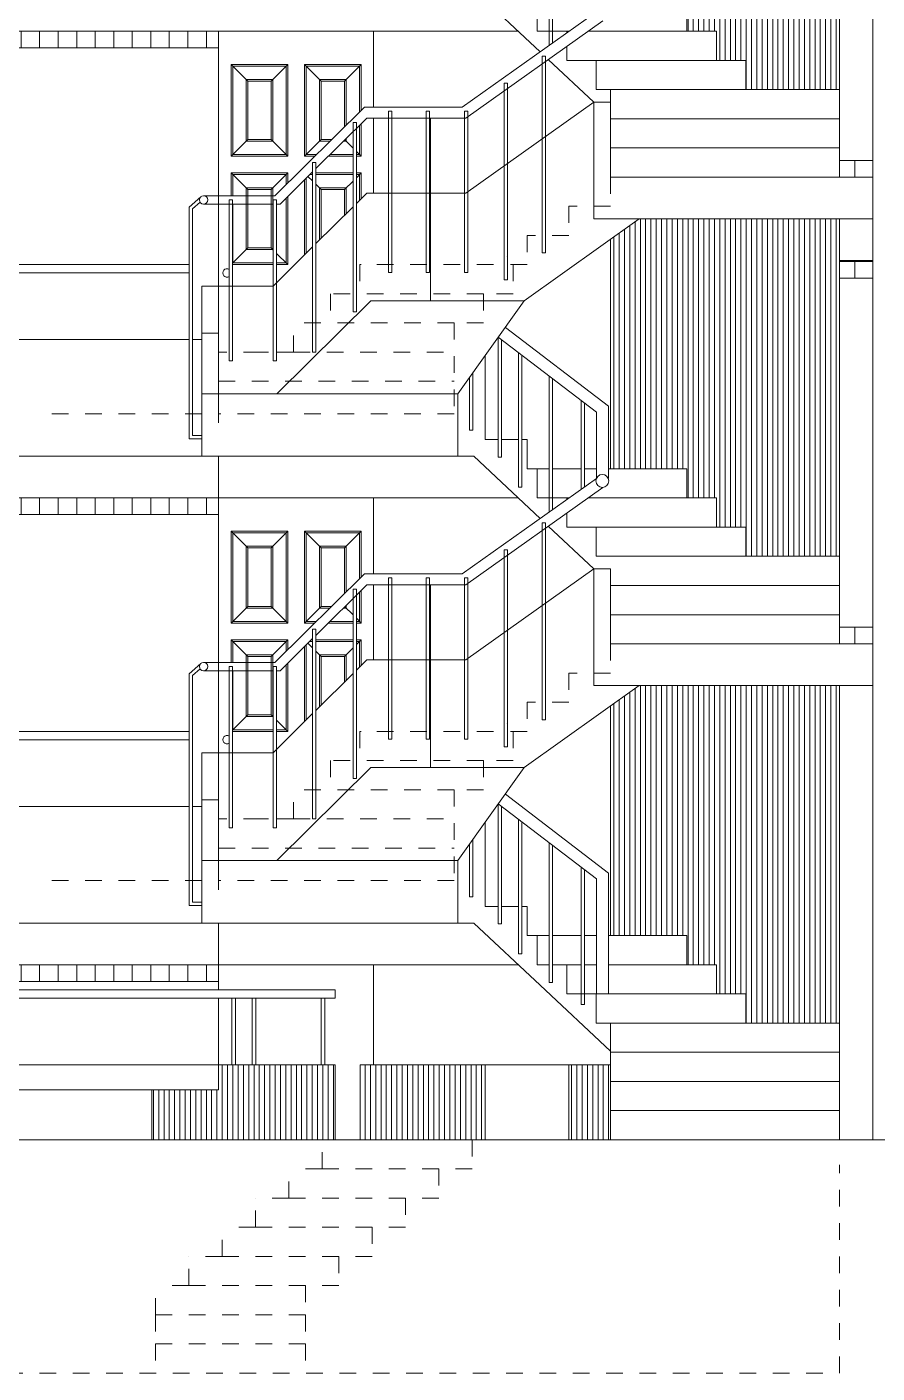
# Model space of a CAD drawing. Header units: millimetres. Extents: x 2178 to 2304, y 1220 to 1359.
# Drawn here: x 2275.23 to 2280.33, y 1232.45 to 1240.53 of the extents above; entities that cross this region are included whole.
import ezdxf

# ---------------------------------------------------------------- set-up
doc = ezdxf.new("R2010")
doc.units = ezdxf.units.MM
doc.linetypes.add('HIDDEN2', pattern=[0.1875, 0.125, -0.0625])
doc.layers.get('0').update_dxf_attribs({"lineweight": 0})
for name, color, linetype, lineweight in [('Pluma 0.10', 252, 'Continuous', 0), ('PLUMA 7', 10, 'Continuous', 0), ('Proy. Volado', 150, 'HIDDEN2', 5)]:
    doc.layers.add(name, color=color, linetype=linetype, lineweight=lineweight)
pattern_1 = [(90, (1087.04629, -584.65824), (-0.111125, 7e-18), [])]

msp = doc.modelspace()

# ---------------------------------------------------------------- hatches: boundary and pattern name
at = {"layer": 'Pluma 0.10'}
h = msp.add_hatch(dxfattribs=at)
h.set_pattern_fill('LINE', color=256, scale=0.01, angle=90)
h.set_pattern_definition([(90, (1087.046287, -587.45824), (-0.03175, 2e-18), [])])
h.paths.add_polyline_path([(2278.7295, 1242.0564), (2278.9029, 1242.1796), (2280.1045, 1242.1796), (2280.1045, 1240.1546), (2279.5423, 1240.1546), (2279.5423, 1240.3296), (2279.3655, 1240.3296), (2279.3655, 1240.5046), (2279.1888, 1240.5046), (2279.1888, 1240.6796), (2278.7295, 1240.6796)])
h = msp.add_hatch(dxfattribs=at)
h.set_pattern_fill('LINE', color=256, scale=0.035, angle=90)
h.set_pattern_definition(pattern_1)
h.paths.add_polyline_path([(2261.6995, 1240.5046), (2260.8323, 1240.5046), (2260.7258, 1240.4046), (2261.6995, 1240.4046)])
h.paths.add_polyline_path([(2263.6295, 1240.5046), (2262.6295, 1240.5046), (2262.6295, 1240.4046), (2263.6295, 1240.4046)])
h.paths.add_polyline_path([(2267.9795, 1240.5046), (2266.2295, 1240.5046), (2266.2295, 1240.4046), (2267.9795, 1240.4046)])
h.paths.add_polyline_path([(2272.8295, 1240.5046), (2272.3795, 1240.5046), (2272.3795, 1240.4046), (2272.8295, 1240.4046)])
h.paths.add_polyline_path([(2276.3795, 1240.5046), (2274.8393, 1240.5046), (2274.8393, 1240.4046), (2276.3795, 1240.4046)])
h = msp.add_hatch(dxfattribs=at)
h.set_pattern_fill('LINE', color=256, scale=0.035, angle=90)
h.set_pattern_definition([(90, (1087.04629, -589.65235), (-0.111125, 7e-18), [])])
h.paths.add_polyline_path([(2280.3045, 1239.7296), (2280.1045, 1239.7296), (2280.1045, 1239.6296), (2280.3045, 1239.6296)])
h.paths.add_polyline_path([(2280.7045, 1239.7296), (2280.3545, 1239.7296), (2280.3545, 1239.6296), (2280.7045, 1239.6296)])
h.paths.add_polyline_path([(2282.1545, 1239.7296), (2281.6045, 1239.7296), (2281.6045, 1239.6296), (2282.1545, 1239.6296)])
h.paths.add_polyline_path([(2286.0045, 1239.7296), (2284.1045, 1239.7296), (2284.1045, 1239.6296), (2286.0045, 1239.6296)])
h = msp.add_hatch(dxfattribs=at)
h.set_pattern_fill('LINE', color=256, scale=0.01, angle=90)
h.set_pattern_definition([(90, (1087.046287, -590.25824), (-0.03175, 2e-18), [])])
h.paths.add_polyline_path([(2278.7295, 1239.2564), (2278.9029, 1239.3796), (2280.1045, 1239.3796), (2280.1045, 1237.3546), (2279.5423, 1237.3546), (2279.5423, 1237.5296), (2279.3655, 1237.5296), (2279.3655, 1237.7046), (2279.1888, 1237.7046), (2279.1888, 1237.8796), (2278.7295, 1237.8796)])
h = msp.add_hatch(dxfattribs=at)
h.set_pattern_fill('LINE', color=256, scale=0.035, angle=90)
h.set_pattern_definition([(90, (1087.04629, -590.25824), (-0.111125, 7e-18), [])])
h.paths.add_polyline_path([(2280.3045, 1239.1237), (2280.1045, 1239.1237), (2280.1045, 1239.0237), (2280.3045, 1239.0237)])
h.paths.add_polyline_path([(2280.7045, 1239.1237), (2280.3545, 1239.1237), (2280.3545, 1239.0237), (2280.7045, 1239.0237)])
h.paths.add_polyline_path([(2282.1545, 1239.1237), (2281.6045, 1239.1237), (2281.6045, 1239.0237), (2282.1545, 1239.0237)])
h.paths.add_polyline_path([(2286.0045, 1239.1237), (2284.1045, 1239.1237), (2284.1045, 1239.0237), (2286.0045, 1239.0237)])
h = msp.add_hatch(dxfattribs=at)
h.set_pattern_fill('LINE', color=256, scale=0.035, angle=90)
h.set_pattern_definition(pattern_1)
h.paths.add_polyline_path([(2276.3795, 1237.7046), (2274.8393, 1237.7046), (2274.8393, 1237.6046), (2276.3795, 1237.6046)])
h = msp.add_hatch(dxfattribs=at)
h.set_pattern_fill('LINE', color=256, scale=0.035, angle=90)
h.set_pattern_definition([(90, (1087.04629, -592.45235), (-0.111125, 7e-18), [])])
h.paths.add_polyline_path([(2280.3045, 1236.9296), (2280.1045, 1236.9296), (2280.1045, 1236.8296), (2280.3045, 1236.8296)])
h.paths.add_polyline_path([(2280.7045, 1236.9296), (2280.3545, 1236.9296), (2280.3545, 1236.8296), (2280.7045, 1236.8296)])
h.paths.add_polyline_path([(2282.1545, 1236.9296), (2281.6045, 1236.9296), (2281.6045, 1236.8296), (2282.1545, 1236.8296)])
h.paths.add_polyline_path([(2286.0045, 1236.9296), (2284.1045, 1236.9296), (2284.1045, 1236.8296), (2286.0045, 1236.8296)])
h = msp.add_hatch(dxfattribs=at)
h.set_pattern_fill('LINE', color=256, scale=0.01, angle=90)
h.set_pattern_definition([(90, (1087.046287, -593.05824), (-0.03175, 2e-18), [])])
h.paths.add_polyline_path([(2278.7295, 1236.4564), (2278.9029, 1236.5796), (2280.1045, 1236.5796), (2280.1045, 1234.5546), (2279.5423, 1234.5546), (2279.5423, 1234.7296), (2279.3655, 1234.7296), (2279.3655, 1234.9046), (2279.1888, 1234.9046), (2279.1888, 1235.0796), (2278.7295, 1235.0796)])
h = msp.add_hatch(dxfattribs=at)
h.set_pattern_fill('LINE', color=256, scale=0.035, angle=90)
h.set_pattern_definition([(90, (1087.04629, -587.45824), (-0.111125, 7e-18), [])])
h.paths.add_polyline_path([(2276.3795, 1234.9046), (2274.8393, 1234.9046), (2274.8393, 1234.8046), (2276.3795, 1234.8046)])
h = msp.add_hatch(dxfattribs=at)
h.set_pattern_fill('LINE', color=256, scale=0.01, angle=90)
h.set_pattern_definition([(90, (1087.046287, -584.65824), (-0.03175, 2e-18), [])])
h.paths.add_polyline_path([(2271.0045, 1234.3046), (2270.2545, 1233.8546), (2271.0045, 1233.8546)])
h.paths.add_polyline_path([(2273.7545, 1234.1546), (2273.3545, 1234.1546), (2273.3545, 1234.3046), (2272.8045, 1234.3046), (2272.8045, 1233.8546), (2273.7545, 1233.8546)])
h.paths.add_polyline_path([(2277.0795, 1234.3046), (2276.3795, 1234.3046), (2276.3795, 1234.1546), (2275.9795, 1234.1546), (2275.9795, 1233.8546), (2277.0795, 1233.8546)])
h.paths.add_polyline_path([(2277.9795, 1234.3046), (2277.2295, 1234.3046), (2277.2295, 1233.8546), (2277.9795, 1233.8546)])
h.paths.add_polyline_path([(2278.7295, 1234.3046), (2278.4795, 1234.3046), (2278.4795, 1233.8546), (2278.7295, 1233.8546)])

# ---------------------------------------------------------------- linework, layer by layer
for points in [[(2280.1045, 1242.1796), (2280.1045, 1239.6296)], [(2280.3045, 1242.1796), (2280.3045, 1239.6296)], [(2278.3634, 1241.2355), (2278.3634, 1240.421)], [(2278.3834, 1240.4352), (2278.3834, 1241.2202)], [(2278.3078, 1240.3815), (2277.9103, 1240.7546)], [(2278.2907, 1240.5046), (2278.2907, 1240.6796)], [(2278.2907, 1240.6796), (2278.2907, 1240.5046)], [(2279.1888, 1240.6796), (2279.1888, 1240.5046)], [(2277.8409, 1240.0498), (2278.646, 1240.6217)], [(2277.8619, 1239.9842), (2278.684, 1240.5683)], [(2278.2907, 1240.5046), (2278.4811, 1240.5046)], [(2278.4675, 1240.4949), (2278.4675, 1240.5046)], [(2278.5943, 1240.5046), (2279.3655, 1240.5046)], [(2279.3655, 1240.5046), (2279.3655, 1240.3296)], [(2278.3206, 1239.3218), (2278.3206, 1240.3499)], [(2278.3406, 1239.3218), (2278.3406, 1240.3552)], [(2278.4675, 1240.3296), (2278.4675, 1240.4145)], [(2278.6295, 1240.0796), (2278.3566, 1240.3357)], [(2278.4675, 1240.3296), (2279.5423, 1240.3296)], [(2278.6443, 1240.1546), (2278.6443, 1240.3296)], [(2279.5423, 1240.3296), (2279.5423, 1240.1546)], [(2278.6443, 1240.1546), (2280.1045, 1240.1546)], [(2278.7295, 1240.0796), (2278.7295, 1240.1546)], [(2276.2893, 1239.5181), (2276.7168, 1239.5181), (2277.2538, 1240.0498), (2277.8409, 1240.0498)], [(2277.8619, 1239.5342), (2278.6295, 1240.0796)], [(2276.9627, 1239.6805), (2277.2691, 1239.9842)], [(2277.2691, 1239.9842), (2277.8619, 1239.9842)], [(2277.6496, 1239.9842), (2277.6496, 1238.8884)], [(2278.7295, 1239.9796), (2280.1045, 1239.9796)], [(2278.7295, 1239.8046), (2280.1045, 1239.8046)], [(2276.7485, 1239.4681), (2276.9427, 1239.6607)], [(2276.2038, 1239.4488), (2276.2724, 1239.5116)], [(2276.2238, 1239.44), (2276.2679, 1239.4803)], [(2276.2893, 1239.4681), (2276.7071, 1239.4681)], [(2276.3795, 1238.9759), (2276.3795, 1239.4681)], [(2276.7271, 1239.4681), (2276.7485, 1239.4681)], [(2277.2062, 1239.4718), (2277.2691, 1239.5342)], [(2277.2691, 1239.5342), (2277.8619, 1239.5342)], [(2276.2038, 1238.5267), (2276.2038, 1239.4488)], [(2276.2038, 1239.4488), (2276.2038, 1238.5267)], [(2276.2238, 1238.5267), (2276.2238, 1239.44)], [(2276.9627, 1239.2305), (2277.1862, 1239.452)], [(2278.2115, 1238.8884), (2278.9029, 1239.3796)], [(2280.1045, 1239.3796), (2280.1045, 1236.8296)], [(2280.3045, 1239.3796), (2280.3045, 1236.8296)], [(2278.7295, 1239.2564), (2278.7295, 1237.8796)], [(2276.2795, 1238.9759), (2276.7059, 1238.9759), (2276.9427, 1239.2107)], [(2276.2795, 1238.9759), (2276.2795, 1237.9546)], [(2276.2795, 1238.3301), (2276.7295, 1238.3301), (2277.2927, 1238.8884)], [(2277.2927, 1238.8884), (2278.2115, 1238.8884)], [(2278.2115, 1238.8884), (2277.8155, 1238.3301)], [(2276.2038, 1238.6546), (2274.5983, 1238.6546)], [(2276.2238, 1238.6546), (2276.2795, 1238.6546)], [(2278.646, 1238.2192), (2278.0567, 1238.6702)], [(2278.0569, 1238.67), (2278.0569, 1237.95), (2278.0769, 1237.95), (2278.0769, 1238.6547)], [(2278.7175, 1238.2546), (2278.1001, 1238.727)], [(2278.1783, 1238.5772), (2278.1783, 1237.7693), (2278.1983, 1237.7693), (2278.1983, 1238.5619)], [(2276.2795, 1238.0592), (2276.2038, 1238.0592), (2276.2038, 1238.5267)], [(2276.2795, 1238.0792), (2276.2238, 1238.0792), (2276.2238, 1238.5267)], [(2277.9795, 1238.5613), (2277.9795, 1238.0546)], [(2277.8852, 1238.4285), (2277.8852, 1238.1111), (2277.9052, 1238.1111), (2277.9052, 1238.4567)], [(2278.3634, 1238.4355), (2278.3634, 1237.621)], [(2278.3834, 1237.6352), (2278.3834, 1238.4202)], [(2277.8155, 1238.3301), (2277.8155, 1237.9546)], [(2278.5549, 1238.289), (2278.5549, 1237.757)], [(2278.5749, 1237.7712), (2278.5749, 1238.2737)], [(2278.7175, 1237.8217), (2278.7175, 1238.2546)], [(2278.646, 1237.8217), (2278.646, 1238.2192)], [(2277.9795, 1238.0546), (2278.0569, 1238.0546)], [(2278.0769, 1238.0546), (2278.1783, 1238.0546)], [(2278.1983, 1238.0546), (2278.2295, 1238.0546)], [(2278.2295, 1238.0546), (2278.2295, 1237.8796)], [(2277.8155, 1237.9546), (2269.5045, 1237.9546)], [(2277.9103, 1237.9546), (2277.8155, 1237.9546)], [(2278.3078, 1237.5815), (2277.9103, 1237.9546)], [(2278.2295, 1237.8796), (2278.3634, 1237.8796)], [(2278.2907, 1237.7046), (2278.2907, 1237.8796)], [(2278.2907, 1237.8796), (2278.2907, 1237.7046)], [(2278.3834, 1237.8796), (2278.5549, 1237.8796)], [(2278.5749, 1237.8796), (2278.646, 1237.8796)], [(2278.7175, 1237.8796), (2279.1888, 1237.8796)], [(2279.1888, 1237.8796), (2279.1888, 1237.7046)], [(2277.8409, 1237.2498), (2278.646, 1237.8217)], [(2277.8619, 1237.1842), (2278.684, 1237.7683)], [(2278.2907, 1237.7046), (2278.4811, 1237.7046)], [(2278.4675, 1237.6949), (2278.4675, 1237.7046)], [(2278.5943, 1237.7046), (2279.3655, 1237.7046)], [(2279.3655, 1237.7046), (2279.3655, 1237.5296)], [(2278.4675, 1237.5296), (2278.4675, 1237.6145)], [(2278.3206, 1236.5218), (2278.3206, 1237.5499)], [(2278.3406, 1236.5218), (2278.3406, 1237.5552)], [(2278.6295, 1237.2796), (2278.3566, 1237.5357)], [(2278.4675, 1237.5296), (2279.5423, 1237.5296)], [(2278.6443, 1237.3546), (2278.6443, 1237.5296)], [(2279.5423, 1237.5296), (2279.5423, 1237.3546)], [(2277.8619, 1236.7342), (2278.6295, 1237.2796)], [(2278.6443, 1237.3546), (2280.1045, 1237.3546)], [(2276.2893, 1236.7181), (2276.7168, 1236.7181), (2277.2538, 1237.2498), (2277.8409, 1237.2498)], [(2276.9627, 1236.8805), (2277.2691, 1237.1842)], [(2277.2691, 1237.1842), (2277.8619, 1237.1842)], [(2277.6496, 1237.1842), (2277.6496, 1236.0884)], [(2278.7295, 1237.1796), (2280.1045, 1237.1796)], [(2278.7295, 1237.0046), (2280.1045, 1237.0046)], [(2276.7485, 1236.6681), (2276.9427, 1236.8607)], [(2276.2038, 1236.6488), (2276.2724, 1236.7116)], [(2277.2062, 1236.6718), (2277.2691, 1236.7342)], [(2277.2691, 1236.7342), (2277.8619, 1236.7342)], [(2276.2038, 1235.7267), (2276.2038, 1236.6488)], [(2276.2038, 1236.6488), (2276.2038, 1235.7267)], [(2276.2238, 1236.64), (2276.2679, 1236.6803)], [(2276.2238, 1235.7267), (2276.2238, 1236.64)], [(2276.2893, 1236.6681), (2276.7071, 1236.6681)], [(2276.3795, 1236.1759), (2276.3795, 1236.6681)], [(2276.7271, 1236.6681), (2276.7485, 1236.6681)], [(2276.9627, 1236.4305), (2277.1862, 1236.652)], [(2278.2115, 1236.0884), (2278.9029, 1236.5796)], [(2280.1045, 1236.5796), (2280.1045, 1233.8546)], [(2280.3045, 1236.5796), (2280.3045, 1233.8546)], [(2276.2795, 1236.1759), (2276.7059, 1236.1759), (2276.9427, 1236.4107)], [(2278.7295, 1236.4564), (2278.7295, 1235.0796)], [(2276.2795, 1236.1759), (2276.2795, 1235.1546)], [(2276.2795, 1235.5301), (2276.7295, 1235.5301), (2277.2927, 1236.0884)], [(2277.2927, 1236.0884), (2278.2115, 1236.0884)], [(2278.2115, 1236.0884), (2277.8155, 1235.5301)], [(2278.7175, 1235.4546), (2278.1001, 1235.927)], [(2276.2038, 1235.8546), (2274.5983, 1235.8546)], [(2276.2238, 1235.8546), (2276.2795, 1235.8546)], [(2278.646, 1235.4192), (2278.0567, 1235.8702)], [(2278.0569, 1235.87), (2278.0569, 1235.15), (2278.0769, 1235.15), (2278.0769, 1235.8547)], [(2277.9795, 1235.7613), (2277.9795, 1235.2546)], [(2278.1783, 1235.7772), (2278.1783, 1234.9693), (2278.1983, 1234.9693), (2278.1983, 1235.7619)], [(2276.2795, 1235.2592), (2276.2038, 1235.2592), (2276.2038, 1235.7267)], [(2276.2795, 1235.2792), (2276.2238, 1235.2792), (2276.2238, 1235.7267)], [(2277.8852, 1235.6285), (2277.8852, 1235.3111), (2277.9052, 1235.3111), (2277.9052, 1235.6567)], [(2278.3634, 1235.6355), (2278.3634, 1234.7972), (2278.3834, 1234.7972), (2278.3834, 1235.6202)], [(2277.8155, 1235.5301), (2276.7295, 1235.5301)], [(2277.8155, 1235.5301), (2277.8155, 1235.1546)], [(2278.5549, 1235.489), (2278.5549, 1234.6651)], [(2278.5749, 1234.6651), (2278.5749, 1235.4737)], [(2278.646, 1234.7296), (2278.646, 1235.4192)], [(2278.7175, 1234.7296), (2278.7175, 1235.4546)], [(2277.9795, 1235.2546), (2278.0569, 1235.2546)], [(2278.0769, 1235.2546), (2278.1783, 1235.2546)], [(2278.1983, 1235.2546), (2278.2295, 1235.2546)], [(2278.2295, 1235.2546), (2278.2295, 1235.0796)], [(2277.9103, 1235.1546), (2269.5045, 1235.1546)], [(2278.3078, 1234.7815), (2277.9103, 1235.1546)], [(2278.2295, 1235.0796), (2278.3634, 1235.0796)], [(2278.2907, 1234.9046), (2278.2907, 1235.0796)], [(2278.2907, 1235.0796), (2278.2907, 1234.9046)], [(2278.3834, 1235.0796), (2278.5549, 1235.0796)], [(2278.5749, 1235.0796), (2278.646, 1235.0796)], [(2278.7175, 1235.0796), (2279.1888, 1235.0796)], [(2279.1888, 1235.0796), (2279.1888, 1234.9046)], [(2278.2907, 1234.9046), (2278.3634, 1234.9046)], [(2278.3834, 1234.9046), (2278.5549, 1234.9046)], [(2278.4675, 1234.7296), (2278.4675, 1234.9046)], [(2278.5749, 1234.9046), (2278.646, 1234.9046)], [(2278.7175, 1234.9046), (2279.3655, 1234.9046)], [(2279.3655, 1234.9046), (2279.3655, 1234.7296)], [(2278.7295, 1234.3857), (2278.3078, 1234.7815)], [(2271.0045, 1234.7546), (2277.0795, 1234.7546)], [(2271.0184, 1234.7046), (2277.0795, 1234.7046)], [(2277.0795, 1234.7546), (2277.0795, 1234.7046)], [(2278.4675, 1234.7296), (2279.5423, 1234.7296)], [(2278.6443, 1234.5546), (2278.6443, 1234.7296)], [(2279.5423, 1234.7296), (2279.5423, 1234.5546)], [(2278.5549, 1234.6651), (2278.5749, 1234.6651)], [(2278.6443, 1234.5546), (2280.1045, 1234.5546)], [(2278.7295, 1233.8546), (2278.7295, 1234.5546)], [(2278.7295, 1234.3796), (2280.1045, 1234.3796)], [(2271.0045, 1234.3046), (2277.0795, 1234.3046)], [(2273.3545, 1234.3046), (2273.3545, 1234.1546), (2276.3795, 1234.1546)], [(2276.3795, 1234.1546), (2276.3795, 1234.3046)], [(2277.0795, 1234.3046), (2277.0795, 1233.8546)], [(2277.2295, 1234.3046), (2278.7295, 1234.3046)], [(2277.2295, 1234.3046), (2277.2295, 1233.8546)], [(2277.9795, 1234.3046), (2277.9795, 1233.8546)], [(2278.4795, 1234.3046), (2278.4795, 1233.8546)], [(2278.7295, 1234.3046), (2278.7295, 1233.8546)], [(2276.3795, 1234.1546), (2275.9795, 1234.1546), (2275.9795, 1233.8546)], [(2278.7295, 1234.2046), (2280.1045, 1234.2046)], [(2278.7295, 1234.0296), (2280.1045, 1234.0296)]]:
    msp.add_lwpolyline(points)
for points in [[(2278.3406, 1240.3552), (2278.3206, 1240.3552), (2278.3206, 1239.1745), (2278.3406, 1239.1745)], [(2278.1126, 1240.1932), (2278.0926, 1240.1932), (2278.0926, 1239.0125), (2278.1126, 1239.0125)], [(2277.3985, 1239.0583), (2277.4185, 1239.0583), (2277.4185, 1240.0248), (2277.3985, 1240.0248)], [(2277.6242, 1239.0583), (2277.6442, 1239.0583), (2277.6442, 1240.0248), (2277.6242, 1240.0248)], [(2277.854, 1239.0583), (2277.874, 1239.0583), (2277.874, 1240.0248), (2277.854, 1240.0248)], [(2277.1862, 1238.8215), (2277.2062, 1238.8215), (2277.2062, 1239.9578), (2277.1862, 1239.9578)], [(2276.9427, 1238.5804), (2276.9627, 1238.5804), (2276.9627, 1239.7167), (2276.9427, 1239.7167)], [(2276.4425, 1238.5267), (2276.4625, 1238.5267), (2276.4625, 1239.4931), (2276.4425, 1239.4931)], [(2276.7071, 1238.5267), (2276.7271, 1238.5267), (2276.7271, 1239.4931), (2276.7071, 1239.4931)], [(2278.3406, 1237.5552), (2278.3206, 1237.5552), (2278.3206, 1236.3745), (2278.3406, 1236.3745)], [(2278.1126, 1237.3932), (2278.0926, 1237.3932), (2278.0926, 1236.2125), (2278.1126, 1236.2125)], [(2277.3985, 1236.2583), (2277.4185, 1236.2583), (2277.4185, 1237.2248), (2277.3985, 1237.2248)], [(2277.6242, 1236.2583), (2277.6442, 1236.2583), (2277.6442, 1237.2248), (2277.6242, 1237.2248)], [(2277.854, 1236.2583), (2277.874, 1236.2583), (2277.874, 1237.2248), (2277.854, 1237.2248)], [(2277.1862, 1236.0215), (2277.2062, 1236.0215), (2277.2062, 1237.1578), (2277.1862, 1237.1578)], [(2276.9427, 1235.7804), (2276.9627, 1235.7804), (2276.9627, 1236.9167), (2276.9427, 1236.9167)], [(2276.4425, 1235.7267), (2276.4625, 1235.7267), (2276.4625, 1236.6931), (2276.4425, 1236.6931)], [(2276.7071, 1235.7267), (2276.7271, 1235.7267), (2276.7271, 1236.6931), (2276.7071, 1236.6931)], [(2276.4587, 1234.7046), (2276.4809, 1234.7046), (2276.4809, 1234.3046), (2276.4587, 1234.3046)], [(2276.5813, 1234.7046), (2276.6036, 1234.7046), (2276.6036, 1234.3046), (2276.5813, 1234.3046)], [(2276.9949, 1234.7046), (2277.0171, 1234.7046), (2277.0171, 1234.3046), (2276.9949, 1234.3046)]]:
    msp.add_lwpolyline(points, close=True)
for centre, radius in [((2276.2893, 1239.4931), 0.025), ((2278.6817, 1237.8069), 0.0387), ((2276.2893, 1236.6931), 0.025)]:
    msp.add_circle(centre, radius)
for p, q in [((2277.3095, 1240.5046), (2276.3795, 1240.5046)), ((2276.3795, 1240.5046), (2276.3795, 1238.1546)), ((2278.1767, 1240.5046), (2276.3795, 1240.5046)), ((2276.3795, 1240.5046), (2276.3795, 1238.9759)), ((2277.3095, 1240.0498), (2277.3095, 1240.5046)), ((2277.3095, 1240.0498), (2277.3095, 1240.5046)), ((2276.4545, 1240.3046), (2276.7945, 1240.3046)), ((2276.4545, 1239.7546), (2276.4545, 1240.3046)), ((2276.4545, 1240.3046), (2276.4545, 1240.3046)), ((2276.5545, 1240.2046), (2276.4545, 1240.3046)), ((2276.4545, 1240.3046), (2276.7945, 1240.3046)), ((2276.4545, 1239.7546), (2276.4545, 1240.3046)), ((2276.4545, 1240.3046), (2276.4545, 1240.3046)), ((2276.5545, 1240.2046), (2276.4545, 1240.3046)), ((2276.4645, 1240.2946), (2276.7845, 1240.2946)), ((2276.4645, 1239.7646), (2276.4645, 1240.2946)), ((2276.4645, 1240.2946), (2276.7845, 1240.2946)), ((2276.4645, 1239.7646), (2276.4645, 1240.2946)), ((2276.6945, 1240.2046), (2276.7945, 1240.3046)), ((2276.6945, 1240.2046), (2276.7945, 1240.3046)), ((2276.7845, 1240.2946), (2276.7845, 1239.7646)), ((2276.7845, 1240.2946), (2276.7845, 1239.7646)), ((2276.7945, 1240.3046), (2276.7945, 1239.7546)), ((2276.7945, 1240.3046), (2276.7945, 1239.7546)), ((2276.8945, 1240.3046), (2277.2345, 1240.3046)), ((2276.8945, 1239.7546), (2276.8945, 1240.3046)), ((2276.8945, 1240.3046), (2276.8945, 1240.3046)), ((2276.9945, 1240.2046), (2276.8945, 1240.3046)), ((2276.8945, 1240.3046), (2277.2345, 1240.3046)), ((2276.8945, 1239.7546), (2276.8945, 1240.3046)), ((2276.8945, 1240.3046), (2276.8945, 1240.3046)), ((2276.9945, 1240.2046), (2276.8945, 1240.3046)), ((2276.9045, 1240.2946), (2277.2245, 1240.2946)), ((2276.9045, 1239.7646), (2276.9045, 1240.2946)), ((2276.9045, 1240.2946), (2277.2245, 1240.2946)), ((2276.9045, 1239.7646), (2276.9045, 1240.2946)), ((2277.1345, 1240.2046), (2277.2345, 1240.3046)), ((2277.1345, 1240.2046), (2277.2345, 1240.3046)), ((2277.2245, 1240.2946), (2277.2245, 1240.0207)), ((2277.2245, 1240.2946), (2277.2245, 1240.0207)), ((2277.2345, 1240.3046), (2277.2345, 1240.0306)), ((2277.2345, 1240.3046), (2277.2345, 1240.0306)), ((2276.5445, 1240.2146), (2276.7045, 1240.2146)), ((2276.5445, 1239.8446), (2276.5445, 1240.2146)), ((2276.5445, 1240.2146), (2276.7045, 1240.2146)), ((2276.5445, 1239.8446), (2276.5445, 1240.2146)), ((2276.5545, 1240.2046), (2276.6945, 1240.2046)), ((2276.5545, 1239.8546), (2276.5545, 1240.2046)), ((2276.5545, 1240.2046), (2276.6945, 1240.2046)), ((2276.5545, 1239.8546), (2276.5545, 1240.2046)), ((2276.6945, 1240.2046), (2276.6945, 1239.8546)), ((2276.6945, 1240.2046), (2276.6945, 1239.8546)), ((2276.7045, 1240.2146), (2276.7045, 1239.8446)), ((2276.7045, 1240.2146), (2276.7045, 1239.8446)), ((2276.9845, 1240.2146), (2277.1445, 1240.2146)), ((2276.9845, 1239.8446), (2276.9845, 1240.2146)), ((2276.9845, 1240.2146), (2277.1445, 1240.2146)), ((2276.9845, 1239.8446), (2276.9845, 1240.2146)), ((2276.9945, 1240.2046), (2277.1345, 1240.2046)), ((2276.9945, 1239.8546), (2276.9945, 1240.2046)), ((2276.9945, 1240.2046), (2277.1345, 1240.2046)), ((2276.9945, 1239.8546), (2276.9945, 1240.2046)), ((2277.1345, 1240.2046), (2277.1345, 1239.9316)), ((2277.1345, 1240.2046), (2277.1345, 1239.9316)), ((2277.1445, 1240.2146), (2277.1445, 1239.9415)), ((2277.1445, 1240.2146), (2277.1445, 1239.9415)), ((2277.2245, 1239.94), (2277.2245, 1239.7646)), ((2277.2245, 1239.94), (2277.2245, 1239.7646)), ((2277.2345, 1239.9499), (2277.2345, 1239.7546)), ((2277.2345, 1239.9499), (2277.2345, 1239.7546)), ((2277.3095, 1239.5342), (2277.3095, 1239.9842)), ((2277.3095, 1239.5342), (2277.3095, 1239.9842)), ((2277.1445, 1239.8607), (2277.1445, 1239.8446)), ((2277.1445, 1239.8607), (2277.1445, 1239.8446)), ((2276.4545, 1239.7546), (2276.5545, 1239.8546)), ((2276.4545, 1239.7546), (2276.5545, 1239.8546)), ((2276.7045, 1239.8446), (2276.5445, 1239.8446)), ((2276.7045, 1239.8446), (2276.5445, 1239.8446)), ((2276.6945, 1239.8546), (2276.5545, 1239.8546)), ((2276.6945, 1239.8546), (2276.5545, 1239.8546)), ((2276.6945, 1239.8546), (2276.7945, 1239.7546)), ((2276.6945, 1239.8546), (2276.7945, 1239.7546)), ((2276.8945, 1239.7546), (2276.9945, 1239.8546)), ((2276.8945, 1239.7546), (2276.9945, 1239.8546)), ((2277.0465, 1239.8446), (2276.9845, 1239.8446)), ((2277.0465, 1239.8446), (2276.9845, 1239.8446)), ((2277.0566, 1239.8546), (2276.9945, 1239.8546)), ((2277.0566, 1239.8546), (2276.9945, 1239.8546)), ((2277.1445, 1239.8446), (2277.1283, 1239.8446)), ((2277.1445, 1239.8446), (2277.1283, 1239.8446)), ((2277.1345, 1239.8546), (2277.1862, 1239.8028)), ((2277.1345, 1239.8546), (2277.1862, 1239.8028)), ((2277.2062, 1239.7828), (2277.2345, 1239.7546)), ((2277.2062, 1239.7828), (2277.2345, 1239.7546)), ((2276.7945, 1239.7546), (2276.4545, 1239.7546)), ((2276.7945, 1239.7546), (2276.4545, 1239.7546)), ((2276.7845, 1239.7646), (2276.4645, 1239.7646)), ((2276.7845, 1239.7646), (2276.4645, 1239.7646)), ((2276.9556, 1239.7546), (2276.8945, 1239.7546)), ((2276.9556, 1239.7546), (2276.8945, 1239.7546)), ((2276.9657, 1239.7646), (2276.9045, 1239.7646)), ((2276.9657, 1239.7646), (2276.9045, 1239.7646)), ((2277.1862, 1239.7546), (2277.0375, 1239.7546)), ((2277.1862, 1239.7546), (2277.0375, 1239.7546)), ((2277.1862, 1239.7646), (2277.0476, 1239.7646)), ((2277.1862, 1239.7646), (2277.0476, 1239.7646)), ((2277.2245, 1239.7646), (2277.2062, 1239.7646)), ((2277.2245, 1239.7646), (2277.2062, 1239.7646)), ((2277.2345, 1239.7546), (2277.2062, 1239.7546)), ((2277.2345, 1239.7546), (2277.2062, 1239.7546)), ((2276.4545, 1239.6546), (2276.7945, 1239.6546)), ((2276.4545, 1239.5181), (2276.4545, 1239.6546)), ((2276.4545, 1239.6546), (2276.4545, 1239.6546)), ((2276.5545, 1239.5546), (2276.4545, 1239.6546)), ((2276.4545, 1239.6546), (2276.7945, 1239.6546)), ((2276.4545, 1239.5181), (2276.4545, 1239.6546)), ((2276.4545, 1239.6546), (2276.4545, 1239.6546)), ((2276.5545, 1239.5546), (2276.4545, 1239.6546)), ((2276.4645, 1239.6446), (2276.7845, 1239.6446)), ((2276.4645, 1239.5181), (2276.4645, 1239.6446)), ((2276.4645, 1239.6446), (2276.7845, 1239.6446)), ((2276.4645, 1239.5181), (2276.4645, 1239.6446)), ((2276.6945, 1239.5546), (2276.7945, 1239.6546)), ((2276.6945, 1239.5546), (2276.7945, 1239.6546)), ((2276.7845, 1239.6446), (2276.7845, 1239.5852)), ((2276.7845, 1239.6446), (2276.7845, 1239.5852)), ((2276.7945, 1239.6546), (2276.7945, 1239.5951)), ((2276.7945, 1239.6546), (2276.7945, 1239.5951)), ((2276.9045, 1239.1728), (2276.9045, 1239.6228)), ((2276.9045, 1239.1728), (2276.9045, 1239.6228)), ((2276.9427, 1239.6064), (2276.9155, 1239.6336)), ((2276.9427, 1239.6064), (2276.9155, 1239.6336)), ((2276.9265, 1239.6446), (2276.9427, 1239.6446)), ((2276.9265, 1239.6446), (2276.9427, 1239.6446)), ((2276.9366, 1239.6546), (2276.9427, 1239.6546)), ((2276.9366, 1239.6546), (2276.9427, 1239.6546)), ((2276.9627, 1239.6546), (2277.1862, 1239.6546)), ((2276.9627, 1239.6546), (2277.1862, 1239.6546)), ((2276.9627, 1239.6446), (2277.1862, 1239.6446)), ((2276.9627, 1239.6446), (2277.1862, 1239.6446)), ((2277.2062, 1239.6546), (2277.2345, 1239.6546)), ((2277.2062, 1239.6263), (2277.2345, 1239.6546)), ((2277.2062, 1239.6546), (2277.2345, 1239.6546)), ((2277.2062, 1239.6263), (2277.2345, 1239.6546)), ((2277.2062, 1239.6446), (2277.2245, 1239.6446)), ((2277.2062, 1239.6446), (2277.2245, 1239.6446)), ((2277.2245, 1239.6446), (2277.2245, 1239.49)), ((2277.2245, 1239.6446), (2277.2245, 1239.49)), ((2277.2345, 1239.6546), (2277.2345, 1239.4999)), ((2277.2345, 1239.6546), (2277.2345, 1239.4999)), ((2276.5445, 1239.5646), (2276.7045, 1239.5646)), ((2276.5445, 1239.1946), (2276.5445, 1239.5646)), ((2276.5445, 1239.5646), (2276.7045, 1239.5646)), ((2276.5445, 1239.1946), (2276.5445, 1239.5646)), ((2276.5545, 1239.5546), (2276.6945, 1239.5546)), ((2276.5545, 1239.2046), (2276.5545, 1239.5546)), ((2276.5545, 1239.5546), (2276.6945, 1239.5546)), ((2276.5545, 1239.2046), (2276.5545, 1239.5546)), ((2276.6945, 1239.5546), (2276.6945, 1239.2046)), ((2276.6945, 1239.5546), (2276.6945, 1239.2046)), ((2276.7045, 1239.5646), (2276.7045, 1239.1946)), ((2276.7045, 1239.5646), (2276.7045, 1239.1946)), ((2276.8945, 1239.1629), (2276.8945, 1239.6129)), ((2276.8945, 1239.1629), (2276.8945, 1239.6129)), ((2276.9945, 1239.5546), (2276.9627, 1239.5864)), ((2276.9945, 1239.5546), (2276.9627, 1239.5864)), ((2276.9845, 1239.5646), (2277.1445, 1239.5646)), ((2276.9845, 1239.2521), (2276.9845, 1239.5646)), ((2276.9845, 1239.5646), (2277.1445, 1239.5646)), ((2276.9845, 1239.2521), (2276.9845, 1239.5646)), ((2276.9945, 1239.5546), (2277.1345, 1239.5546)), ((2276.9945, 1239.262), (2276.9945, 1239.5546)), ((2276.9945, 1239.5546), (2277.1345, 1239.5546)), ((2276.9945, 1239.262), (2276.9945, 1239.5546)), ((2277.1345, 1239.5546), (2277.1862, 1239.6063)), ((2277.1345, 1239.5546), (2277.1862, 1239.6063)), ((2277.1345, 1239.5546), (2277.1345, 1239.4007)), ((2277.1345, 1239.5546), (2277.1345, 1239.4007)), ((2277.1445, 1239.5646), (2277.1445, 1239.4107)), ((2277.1445, 1239.5646), (2277.1445, 1239.4107)), ((2276.4645, 1239.1146), (2276.4645, 1239.4681)), ((2276.4645, 1239.1146), (2276.4645, 1239.4681)), ((2276.7845, 1239.5038), (2276.7845, 1239.1146)), ((2276.7845, 1239.5038), (2276.7845, 1239.1146)), ((2276.7945, 1239.5137), (2276.7945, 1239.1046)), ((2276.7945, 1239.5137), (2276.7945, 1239.1046)), ((2276.4625, 1239.1125), (2276.5545, 1239.2046)), ((2276.4625, 1239.1125), (2276.5545, 1239.2046)), ((2276.7045, 1239.1946), (2276.5445, 1239.1946)), ((2276.7045, 1239.1946), (2276.5445, 1239.1946)), ((2276.6945, 1239.2046), (2276.5545, 1239.2046)), ((2276.6945, 1239.2046), (2276.5545, 1239.2046)), ((2276.6945, 1239.2046), (2276.7071, 1239.192)), ((2276.6945, 1239.2046), (2276.7071, 1239.192)), ((2276.7271, 1239.172), (2276.7945, 1239.1046)), ((2276.7271, 1239.172), (2276.7945, 1239.1046)), ((2278.1062, 1239.1546), (2278.1062, 1239.1546)), ((2278.1062, 1239.1546), (2278.1062, 1239.1546)), ((2276.7071, 1239.1046), (2276.4625, 1239.1046)), ((2276.7071, 1239.1046), (2276.4625, 1239.1046)), ((2276.7071, 1239.1146), (2276.4645, 1239.1146)), ((2276.7071, 1239.1146), (2276.4645, 1239.1146)), ((2276.7845, 1239.1146), (2276.7271, 1239.1146)), ((2276.7845, 1239.1146), (2276.7271, 1239.1146)), ((2276.7945, 1239.1046), (2276.7271, 1239.1046)), ((2276.7945, 1239.1046), (2276.7271, 1239.1046)), ((2277.2345, 1239.1046), (2277.2266, 1239.1046)), ((2277.2345, 1239.1046), (2277.2266, 1239.1046)), ((2277.3095, 1237.7046), (2276.3795, 1237.7046)), ((2276.3795, 1237.7046), (2276.3795, 1235.3546)), ((2277.3095, 1237.7046), (2276.3795, 1237.7046)), ((2276.3795, 1237.7046), (2276.3795, 1236.1759)), ((2277.3095, 1237.2498), (2277.3095, 1237.7046)), ((2277.3095, 1237.2498), (2277.3095, 1237.7046)), ((2276.4545, 1237.5046), (2276.7945, 1237.5046)), ((2276.4545, 1236.9546), (2276.4545, 1237.5046)), ((2276.4545, 1237.5046), (2276.4545, 1237.5046)), ((2276.5545, 1237.4046), (2276.4545, 1237.5046)), ((2276.4545, 1237.5046), (2276.7945, 1237.5046)), ((2276.4545, 1236.9546), (2276.4545, 1237.5046)), ((2276.4545, 1237.5046), (2276.4545, 1237.5046)), ((2276.5545, 1237.4046), (2276.4545, 1237.5046)), ((2276.4645, 1237.4946), (2276.7845, 1237.4946)), ((2276.4645, 1236.9646), (2276.4645, 1237.4946)), ((2276.4645, 1237.4946), (2276.7845, 1237.4946)), ((2276.4645, 1236.9646), (2276.4645, 1237.4946)), ((2276.6945, 1237.4046), (2276.7945, 1237.5046)), ((2276.6945, 1237.4046), (2276.7945, 1237.5046)), ((2276.7845, 1237.4946), (2276.7845, 1236.9646)), ((2276.7845, 1237.4946), (2276.7845, 1236.9646)), ((2276.7945, 1237.5046), (2276.7945, 1236.9546)), ((2276.7945, 1237.5046), (2276.7945, 1236.9546)), ((2276.8945, 1237.5046), (2277.2345, 1237.5046)), ((2276.8945, 1236.9546), (2276.8945, 1237.5046)), ((2276.8945, 1237.5046), (2276.8945, 1237.5046)), ((2276.9945, 1237.4046), (2276.8945, 1237.5046)), ((2276.8945, 1237.5046), (2277.2345, 1237.5046)), ((2276.8945, 1236.9546), (2276.8945, 1237.5046)), ((2276.8945, 1237.5046), (2276.8945, 1237.5046)), ((2276.9945, 1237.4046), (2276.8945, 1237.5046)), ((2276.9045, 1237.4946), (2277.2245, 1237.4946)), ((2276.9045, 1236.9646), (2276.9045, 1237.4946)), ((2276.9045, 1237.4946), (2277.2245, 1237.4946)), ((2276.9045, 1236.9646), (2276.9045, 1237.4946)), ((2277.1345, 1237.4046), (2277.2345, 1237.5046)), ((2277.1345, 1237.4046), (2277.2345, 1237.5046)), ((2277.2245, 1237.4946), (2277.2245, 1237.2207)), ((2277.2245, 1237.4946), (2277.2245, 1237.2207)), ((2277.2345, 1237.5046), (2277.2345, 1237.2306)), ((2277.2345, 1237.5046), (2277.2345, 1237.2306)), ((2276.5445, 1237.4146), (2276.7045, 1237.4146)), ((2276.5445, 1237.0446), (2276.5445, 1237.4146)), ((2276.5445, 1237.4146), (2276.7045, 1237.4146)), ((2276.5445, 1237.0446), (2276.5445, 1237.4146)), ((2276.5545, 1237.4046), (2276.6945, 1237.4046)), ((2276.5545, 1237.0546), (2276.5545, 1237.4046)), ((2276.5545, 1237.4046), (2276.6945, 1237.4046)), ((2276.5545, 1237.0546), (2276.5545, 1237.4046)), ((2276.6945, 1237.4046), (2276.6945, 1237.0546)), ((2276.6945, 1237.4046), (2276.6945, 1237.0546)), ((2276.7045, 1237.4146), (2276.7045, 1237.0446)), ((2276.7045, 1237.4146), (2276.7045, 1237.0446)), ((2276.9845, 1237.4146), (2277.1445, 1237.4146)), ((2276.9845, 1237.0446), (2276.9845, 1237.4146)), ((2276.9845, 1237.4146), (2277.1445, 1237.4146)), ((2276.9845, 1237.0446), (2276.9845, 1237.4146)), ((2276.9945, 1237.4046), (2277.1345, 1237.4046)), ((2276.9945, 1237.0546), (2276.9945, 1237.4046)), ((2276.9945, 1237.4046), (2277.1345, 1237.4046)), ((2276.9945, 1237.0546), (2276.9945, 1237.4046)), ((2277.1345, 1237.4046), (2277.1345, 1237.1316)), ((2277.1345, 1237.4046), (2277.1345, 1237.1316)), ((2277.1445, 1237.4146), (2277.1445, 1237.1415)), ((2277.1445, 1237.4146), (2277.1445, 1237.1415)), ((2277.2245, 1237.14), (2277.2245, 1236.9646)), ((2277.2245, 1237.14), (2277.2245, 1236.9646)), ((2277.2345, 1237.1499), (2277.2345, 1236.9546)), ((2277.2345, 1237.1499), (2277.2345, 1236.9546)), ((2277.3095, 1236.7342), (2277.3095, 1237.1842)), ((2277.3095, 1236.7342), (2277.3095, 1237.1842)), ((2276.4545, 1236.9546), (2276.5545, 1237.0546)), ((2276.4545, 1236.9546), (2276.5545, 1237.0546)), ((2276.7045, 1237.0446), (2276.5445, 1237.0446)), ((2276.7045, 1237.0446), (2276.5445, 1237.0446)), ((2276.6945, 1237.0546), (2276.5545, 1237.0546)), ((2276.6945, 1237.0546), (2276.5545, 1237.0546)), ((2276.6945, 1237.0546), (2276.7945, 1236.9546)), ((2276.6945, 1237.0546), (2276.7945, 1236.9546)), ((2276.8945, 1236.9546), (2276.9945, 1237.0546)), ((2276.8945, 1236.9546), (2276.9945, 1237.0546)), ((2277.0465, 1237.0446), (2276.9845, 1237.0446)), ((2277.0465, 1237.0446), (2276.9845, 1237.0446)), ((2277.0566, 1237.0546), (2276.9945, 1237.0546)), ((2277.0566, 1237.0546), (2276.9945, 1237.0546)), ((2277.1445, 1237.0446), (2277.1283, 1237.0446)), ((2277.1445, 1237.0446), (2277.1283, 1237.0446)), ((2277.1345, 1237.0546), (2277.1862, 1237.0028)), ((2277.1345, 1237.0546), (2277.1862, 1237.0028)), ((2277.1445, 1237.0607), (2277.1445, 1237.0446)), ((2277.1445, 1237.0607), (2277.1445, 1237.0446)), ((2276.7945, 1236.9546), (2276.4545, 1236.9546)), ((2276.7945, 1236.9546), (2276.4545, 1236.9546)), ((2276.7845, 1236.9646), (2276.4645, 1236.9646)), ((2276.7845, 1236.9646), (2276.4645, 1236.9646)), ((2276.9556, 1236.9546), (2276.8945, 1236.9546)), ((2276.9556, 1236.9546), (2276.8945, 1236.9546)), ((2276.9657, 1236.9646), (2276.9045, 1236.9646)), ((2276.9657, 1236.9646), (2276.9045, 1236.9646)), ((2277.1862, 1236.9546), (2277.0375, 1236.9546)), ((2277.1862, 1236.9546), (2277.0375, 1236.9546)), ((2277.1862, 1236.9646), (2277.0476, 1236.9646)), ((2277.1862, 1236.9646), (2277.0476, 1236.9646)), ((2277.2062, 1236.9828), (2277.2345, 1236.9546)), ((2277.2062, 1236.9828), (2277.2345, 1236.9546)), ((2277.2245, 1236.9646), (2277.2062, 1236.9646)), ((2277.2245, 1236.9646), (2277.2062, 1236.9646)), ((2277.2345, 1236.9546), (2277.2062, 1236.9546)), ((2277.2345, 1236.9546), (2277.2062, 1236.9546)), ((2276.4545, 1236.8546), (2276.7945, 1236.8546)), ((2276.4545, 1236.7181), (2276.4545, 1236.8546)), ((2276.4545, 1236.8546), (2276.4545, 1236.8546)), ((2276.5545, 1236.7546), (2276.4545, 1236.8546)), ((2276.4545, 1236.8546), (2276.7945, 1236.8546)), ((2276.4545, 1236.7181), (2276.4545, 1236.8546)), ((2276.4545, 1236.8546), (2276.4545, 1236.8546)), ((2276.5545, 1236.7546), (2276.4545, 1236.8546)), ((2276.4645, 1236.8446), (2276.7845, 1236.8446)), ((2276.4645, 1236.7181), (2276.4645, 1236.8446)), ((2276.4645, 1236.8446), (2276.7845, 1236.8446)), ((2276.4645, 1236.7181), (2276.4645, 1236.8446)), ((2276.6945, 1236.7546), (2276.7945, 1236.8546)), ((2276.6945, 1236.7546), (2276.7945, 1236.8546)), ((2276.7845, 1236.8446), (2276.7845, 1236.7852)), ((2276.7845, 1236.8446), (2276.7845, 1236.7852)), ((2276.7945, 1236.8546), (2276.7945, 1236.7951)), ((2276.7945, 1236.8546), (2276.7945, 1236.7951)), ((2276.8945, 1236.3629), (2276.8945, 1236.8129)), ((2276.8945, 1236.3629), (2276.8945, 1236.8129)), ((2276.9045, 1236.3728), (2276.9045, 1236.8228)), ((2276.9045, 1236.3728), (2276.9045, 1236.8228)), ((2276.9427, 1236.8064), (2276.9155, 1236.8336)), ((2276.9427, 1236.8064), (2276.9155, 1236.8336)), ((2276.9265, 1236.8446), (2276.9427, 1236.8446)), ((2276.9265, 1236.8446), (2276.9427, 1236.8446)), ((2276.9366, 1236.8546), (2276.9427, 1236.8546)), ((2276.9366, 1236.8546), (2276.9427, 1236.8546)), ((2276.9627, 1236.8546), (2277.1862, 1236.8546)), ((2276.9627, 1236.8546), (2277.1862, 1236.8546)), ((2276.9627, 1236.8446), (2277.1862, 1236.8446)), ((2276.9627, 1236.8446), (2277.1862, 1236.8446)), ((2277.1345, 1236.7546), (2277.1862, 1236.8063)), ((2277.1345, 1236.7546), (2277.1862, 1236.8063)), ((2277.2062, 1236.8546), (2277.2345, 1236.8546)), ((2277.2062, 1236.8263), (2277.2345, 1236.8546)), ((2277.2062, 1236.8546), (2277.2345, 1236.8546)), ((2277.2062, 1236.8263), (2277.2345, 1236.8546)), ((2277.2062, 1236.8446), (2277.2245, 1236.8446)), ((2277.2062, 1236.8446), (2277.2245, 1236.8446)), ((2277.2245, 1236.8446), (2277.2245, 1236.69)), ((2277.2245, 1236.8446), (2277.2245, 1236.69)), ((2277.2345, 1236.8546), (2277.2345, 1236.6999)), ((2277.2345, 1236.8546), (2277.2345, 1236.6999)), ((2276.5445, 1236.7646), (2276.7045, 1236.7646)), ((2276.5445, 1236.3946), (2276.5445, 1236.7646)), ((2276.5445, 1236.7646), (2276.7045, 1236.7646)), ((2276.5445, 1236.3946), (2276.5445, 1236.7646)), ((2276.5545, 1236.7546), (2276.6945, 1236.7546)), ((2276.5545, 1236.4046), (2276.5545, 1236.7546)), ((2276.5545, 1236.7546), (2276.6945, 1236.7546)), ((2276.5545, 1236.4046), (2276.5545, 1236.7546)), ((2276.6945, 1236.7546), (2276.6945, 1236.4046)), ((2276.6945, 1236.7546), (2276.6945, 1236.4046)), ((2276.7045, 1236.7646), (2276.7045, 1236.3946)), ((2276.7045, 1236.7646), (2276.7045, 1236.3946)), ((2276.7945, 1236.7137), (2276.7945, 1236.3046)), ((2276.7945, 1236.7137), (2276.7945, 1236.3046)), ((2276.9945, 1236.7546), (2276.9627, 1236.7864)), ((2276.9945, 1236.7546), (2276.9627, 1236.7864)), ((2276.9845, 1236.7646), (2277.1445, 1236.7646)), ((2276.9845, 1236.4521), (2276.9845, 1236.7646)), ((2276.9845, 1236.7646), (2277.1445, 1236.7646)), ((2276.9845, 1236.4521), (2276.9845, 1236.7646)), ((2276.9945, 1236.7546), (2277.1345, 1236.7546)), ((2276.9945, 1236.462), (2276.9945, 1236.7546)), ((2276.9945, 1236.7546), (2277.1345, 1236.7546)), ((2276.9945, 1236.462), (2276.9945, 1236.7546)), ((2277.1345, 1236.7546), (2277.1345, 1236.6007)), ((2277.1345, 1236.7546), (2277.1345, 1236.6007)), ((2277.1445, 1236.7646), (2277.1445, 1236.6107)), ((2277.1445, 1236.7646), (2277.1445, 1236.6107)), ((2276.4645, 1236.3146), (2276.4645, 1236.6681)), ((2276.4645, 1236.3146), (2276.4645, 1236.6681)), ((2276.7845, 1236.7038), (2276.7845, 1236.3146)), ((2276.7845, 1236.7038), (2276.7845, 1236.3146)), ((2276.4625, 1236.3125), (2276.5545, 1236.4046)), ((2276.4625, 1236.3125), (2276.5545, 1236.4046)), ((2276.7045, 1236.3946), (2276.5445, 1236.3946)), ((2276.7045, 1236.3946), (2276.5445, 1236.3946)), ((2276.6945, 1236.4046), (2276.5545, 1236.4046)), ((2276.6945, 1236.4046), (2276.5545, 1236.4046)), ((2276.6945, 1236.4046), (2276.7071, 1236.392)), ((2276.6945, 1236.4046), (2276.7071, 1236.392)), ((2276.7071, 1236.3146), (2276.4645, 1236.3146)), ((2276.7071, 1236.3146), (2276.4645, 1236.3146)), ((2276.7271, 1236.372), (2276.7945, 1236.3046)), ((2276.7271, 1236.372), (2276.7945, 1236.3046)), ((2276.7845, 1236.3146), (2276.7271, 1236.3146)), ((2276.7845, 1236.3146), (2276.7271, 1236.3146)), ((2278.1062, 1236.3546), (2278.1062, 1236.3546)), ((2278.1062, 1236.3546), (2278.1062, 1236.3546)), ((2276.7071, 1236.3046), (2276.4625, 1236.3046)), ((2276.7071, 1236.3046), (2276.4625, 1236.3046)), ((2276.7945, 1236.3046), (2276.7271, 1236.3046)), ((2276.7945, 1236.3046), (2276.7271, 1236.3046)), ((2277.2345, 1236.3046), (2277.2266, 1236.3046)), ((2277.2345, 1236.3046), (2277.2266, 1236.3046)), ((2277.3095, 1234.9046), (2276.3795, 1234.9046)), ((2276.3795, 1234.9046), (2276.3795, 1234.7546)), ((2277.3095, 1234.9046), (2276.3795, 1234.9046)), ((2276.3795, 1234.9046), (2276.3795, 1234.7546)), ((2277.3095, 1234.3046), (2277.3095, 1234.9046)), ((2277.3095, 1234.3046), (2277.3095, 1234.9046)), ((2276.3795, 1234.7046), (2276.3795, 1234.3046)), ((2276.3795, 1234.7046), (2276.3795, 1234.3046))]:
    msp.add_line(p, q, dxfattribs=at)
for points in [[(2260.8323, 1240.5046), (2276.3795, 1240.5046)], [(2276.3795, 1239.5181), (2276.3795, 1240.5046)], [(2276.3795, 1240.4046), (2274.8393, 1240.4046)], [(2280.1045, 1239.7296), (2280.3045, 1239.7296)], [(2262.8052, 1239.1046), (2276.2038, 1239.1046)], [(2268.7978, 1239.0546), (2276.2038, 1239.0546)], [(2280.1045, 1239.1296), (2280.3045, 1239.1296)], [(2280.1045, 1239.1237), (2280.3045, 1239.1237)], [(2280.1045, 1239.0237), (2280.3045, 1239.0237)], [(2277.8155, 1238.3301), (2276.7295, 1238.3301)], [(2276.3795, 1236.7181), (2276.3795, 1237.9546)], [(2278.1767, 1237.7046), (2272.4893, 1237.7046)], [(2276.3795, 1237.6046), (2274.8393, 1237.6046)], [(2280.1045, 1236.9296), (2280.3045, 1236.9296)], [(2272.4395, 1236.3046), (2276.2038, 1236.3046)], [(2274.5983, 1236.2546), (2276.2038, 1236.2546)], [(2276.3795, 1234.7546), (2276.3795, 1235.1546)], [(2278.1767, 1234.9046), (2272.4893, 1234.9046)], [(2276.3795, 1234.8046), (2274.8393, 1234.8046)], [(2276.3795, 1234.3046), (2276.3795, 1234.7046)]]:
    msp.add_lwpolyline(points, dxfattribs=at)
for centre in [(2276.4295, 1239.0546), (2276.4295, 1239.0546), (2276.4295, 1236.2546), (2276.4295, 1236.2546)]:
    msp.add_arc(centre, 0.025, 58.7448, 301.2552, dxfattribs=at)
at = {"layer": 'PLUMA 7'}
for points in [[(2278.6295, 1240.0796), (2278.6295, 1239.3796)], [(2278.6295, 1240.0796), (2278.7295, 1240.0796)], [(2278.7295, 1240.0796), (2278.7295, 1239.6296)], [(2280.3045, 1239.6296), (2278.7295, 1239.6296)], [(2280.3045, 1239.6296), (2280.3045, 1239.3796)], [(2280.3045, 1239.3796), (2278.6295, 1239.3796)], [(2278.6295, 1237.2796), (2278.6295, 1236.5796)], [(2278.6295, 1237.2796), (2278.7295, 1237.2796)], [(2278.7295, 1237.2796), (2278.7295, 1236.8296)], [(2280.3045, 1236.8296), (2278.7295, 1236.8296)], [(2280.3045, 1236.8296), (2280.3045, 1236.5796)], [(2280.3045, 1236.5796), (2278.6295, 1236.5796)], [(2295.6806, 1233.8546), (2269.5045, 1233.8546)]]:
    msp.add_lwpolyline(points, dxfattribs=at)
at = {"layer": 'Proy. Volado', "ltscale": 0.5}
for points in [[(2278.7295, 1239.6296), (2278.7295, 1239.4546), (2278.4795, 1239.4546), (2278.4795, 1239.2796), (2278.2295, 1239.2796), (2278.2295, 1239.1046), (2278.1458, 1239.1046), (2278.1458, 1238.9296), (2277.969, 1238.9296), (2277.969, 1238.7546), (2277.7922, 1238.7546), (2277.7922, 1238.2097)], [(2278.2295, 1239.1046), (2277.2266, 1239.1046)], [(2277.2266, 1239.1046), (2277.2266, 1238.9296)], [(2276.3795, 1238.5796), (2276.3795, 1238.9913)], [(2277.969, 1238.9296), (2277.0498, 1238.9296)], [(2277.0498, 1238.9296), (2277.0498, 1238.7546)], [(2276.5795, 1238.5796), (2276.8295, 1238.5796), (2276.8295, 1238.7546)], [(2277.7922, 1238.7546), (2276.8295, 1238.7546)], [(2276.3795, 1238.6935), (2276.2795, 1238.6935)], [(2276.8295, 1238.5796), (2276.3795, 1238.5796), (2276.3795, 1238.4046)], [(2276.8295, 1238.5796), (2277.7922, 1238.5796)], [(2276.3795, 1238.4046), (2277.7922, 1238.4046)], [(2277.7922, 1238.2097), (2276.3795, 1238.2097), (2276.3795, 1238.4046)], [(2276.2795, 1238.2097), (2275.3179, 1238.2097)], [(2278.7295, 1236.8296), (2278.7295, 1236.6546), (2278.4795, 1236.6546), (2278.4795, 1236.4796), (2278.2295, 1236.4796), (2278.2295, 1236.3046), (2278.1458, 1236.3046), (2278.1458, 1236.1296), (2277.969, 1236.1296), (2277.969, 1235.9546), (2277.7922, 1235.9546), (2277.7922, 1235.4097)], [(2278.2295, 1236.3046), (2277.2266, 1236.3046)], [(2277.2266, 1236.3046), (2277.2266, 1236.1296)], [(2276.3795, 1235.7796), (2276.3795, 1236.1913)], [(2277.969, 1236.1296), (2277.0498, 1236.1296)], [(2277.0498, 1236.1296), (2277.0498, 1235.9546)], [(2276.5795, 1235.7796), (2276.8295, 1235.7796), (2276.8295, 1235.9546)], [(2277.7922, 1235.9546), (2276.8295, 1235.9546)], [(2276.3795, 1235.8935), (2276.2795, 1235.8935)], [(2276.8295, 1235.7796), (2276.3795, 1235.7796), (2276.3795, 1235.6046)], [(2276.8295, 1235.7796), (2277.7922, 1235.7796)], [(2276.3795, 1235.6046), (2277.7922, 1235.6046)], [(2277.7922, 1235.4097), (2276.3795, 1235.4097), (2276.3795, 1235.6046)], [(2276.2795, 1235.4097), (2275.3179, 1235.4097)], [(2277.9009, 1233.8546), (2277.9009, 1233.6796), (2277.0009, 1233.6796), (2277.0009, 1233.8546)], [(2258.9045, 1233.7046), (2258.9045, 1232.4546), (2280.1045, 1232.4546), (2280.1045, 1233.7046)], [(2277.7009, 1233.6796), (2277.7009, 1233.5046), (2276.8009, 1233.5046), (2276.8009, 1233.6796)], [(2277.0009, 1233.6796), (2276.8009, 1233.6796)], [(2277.5009, 1233.5046), (2277.5009, 1233.3296), (2276.6009, 1233.3296), (2276.6009, 1233.5046)], [(2276.8009, 1233.5046), (2276.6009, 1233.5046)], [(2277.3009, 1233.3296), (2277.3009, 1233.1546), (2276.4009, 1233.1546), (2276.4009, 1233.3296)], [(2276.6009, 1233.3296), (2276.4009, 1233.3296)], [(2277.1009, 1233.1546), (2277.1009, 1232.9796), (2276.2009, 1232.9796), (2276.2009, 1233.1546)], [(2276.4009, 1233.1546), (2276.2009, 1233.1546)], [(2276.9009, 1232.9796), (2276.9009, 1232.8046), (2276.0009, 1232.8046), (2276.0009, 1232.9796)], [(2276.2009, 1232.9796), (2276.0009, 1232.9796)], [(2276.0009, 1232.8046), (2276.0009, 1232.6296)], [(2276.9009, 1232.8046), (2276.9009, 1232.6296)], [(2276.0009, 1232.6296), (2276.0009, 1232.4546)], [(2276.9009, 1232.6296), (2276.0009, 1232.6296)], [(2276.9009, 1232.6296), (2276.9009, 1232.4546)]]:
    msp.add_lwpolyline(points, dxfattribs=at)

doc.saveas('drawing.dxf')
